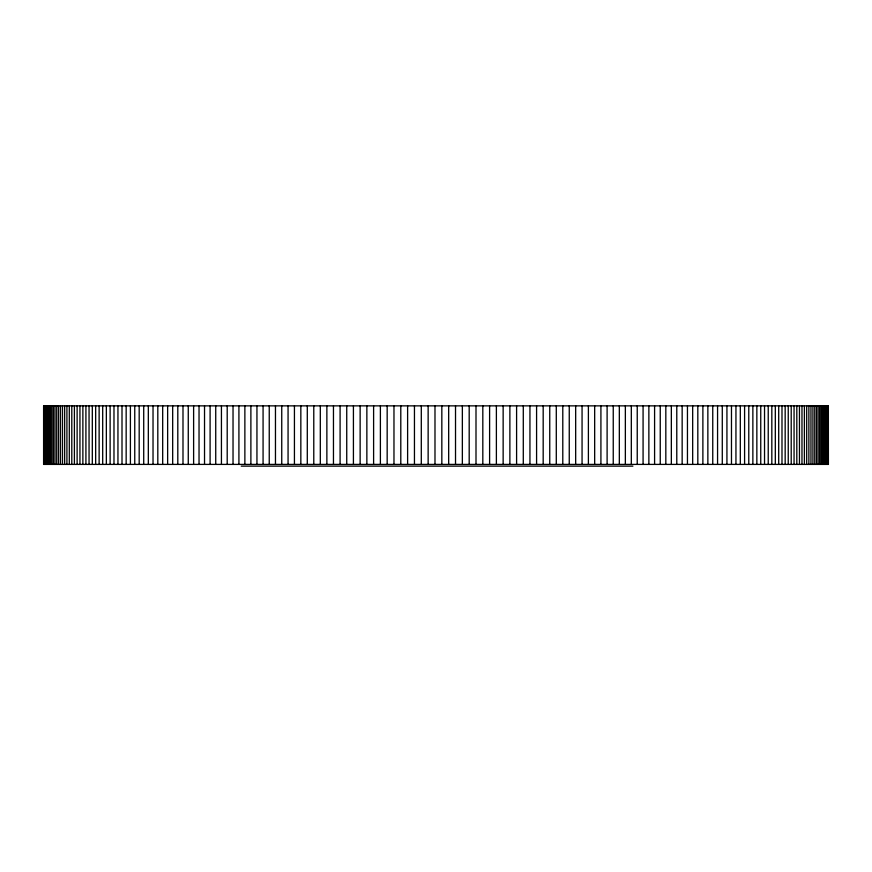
<?xml version="1.0" encoding="UTF-8"?>
<svg xmlns="http://www.w3.org/2000/svg" width="872" height="872" viewBox="0 0 872 872"><rect width="100%" height="100%" fill="white"/><g stroke="black" fill="none" stroke-linecap="round" stroke-linejoin="round"><path stroke-width="1.31" d="M241.228 466.139L632.909 466.139M828.324 405.862L828.193 464.405M828.128 405.862L828.128 464.405M827.811 405.862L827.811 464.405M827.375 405.862L827.375 464.405M826.82 405.862L826.82 464.405M826.144 405.862L826.144 464.405M825.348 405.862L825.348 464.405M824.443 405.862L824.443 464.405M823.408 405.862L823.408 464.405M822.263 405.862L822.263 464.405M820.999 405.862L820.999 464.405M819.615 405.862L819.615 464.405M818.11 405.862L818.11 464.405M816.497 405.862L816.497 464.405M814.764 405.862L814.764 464.405M812.922 405.862L812.922 464.405M810.96 405.862L810.96 464.405M808.878 405.862L808.878 464.405M806.687 405.862L806.687 464.405M804.387 405.862L804.387 464.405M801.978 405.862L801.978 464.405M799.45 405.862L799.45 464.405M796.812 405.862L796.812 464.405M794.065 405.862L794.065 464.405M791.209 405.862L791.209 464.405M788.244 405.862L788.244 464.405M785.171 405.862L785.171 464.405M781.988 405.862L781.988 464.405M778.707 405.862L778.707 464.405M775.317 405.862L775.317 464.405M771.829 405.862L771.829 464.405M768.232 405.862L768.232 464.405M764.537 405.862L764.537 464.405M760.744 405.862L760.744 464.405M756.852 405.862L756.852 464.405M752.863 405.862L752.863 464.405M748.776 405.862L748.776 464.405M744.59 405.862L744.59 464.405M740.317 405.862L740.317 464.405M735.946 405.862L735.946 464.405M731.477 405.862L731.477 464.405M726.932 405.862L726.932 464.405M722.288 405.862L722.288 464.405M717.569 405.862L717.569 464.405M712.751 405.862L712.751 464.405M707.857 405.862L707.857 464.405M702.876 405.862L702.876 464.405M697.818 405.862L697.818 464.405M692.673 405.862L692.673 464.405M687.452 405.862L687.452 464.405M682.155 405.862L682.155 464.405M676.781 405.862L676.781 464.405M671.342 405.862L671.342 464.405M665.827 405.862L665.827 464.405M660.246 405.862L660.246 464.405M654.589 405.862L654.589 464.405M648.866 405.862L648.866 464.405M643.078 405.862L643.078 464.405M637.236 405.862L637.236 464.405M631.317 405.862L631.317 464.405M625.355 405.862L625.355 464.405M619.327 405.862L619.327 464.405M613.245 405.862L613.245 464.405M607.108 405.862L607.108 464.405M600.917 405.862L600.917 464.405M594.671 405.862L594.671 464.405M588.393 405.862L588.393 464.405M582.06 405.862L582.06 464.405M575.673 405.862L575.673 464.405M569.253 405.862L569.253 464.405M562.789 405.862L562.789 464.405M556.292 405.862L556.292 464.405M549.752 405.862L549.752 464.405M543.18 405.862L543.18 464.405M536.585 405.862L536.585 464.405M529.947 405.862L529.947 464.405M523.287 405.862L523.287 464.405M516.595 405.862L516.595 464.405M509.88 405.862L509.88 464.405M503.144 405.862L503.144 464.405M496.386 405.862L496.386 464.405M489.606 405.862L489.606 464.405M482.816 405.862L482.816 464.405M476.003 405.862L476.003 464.405M469.191 405.862L469.191 464.405M462.356 405.862L462.356 464.405M455.522 405.862L455.522 464.405M448.677 405.862L448.677 464.405M441.832 405.862L441.832 464.405M434.986 405.862L434.986 464.405M428.141 405.862L428.141 464.405M421.296 405.862L421.296 464.405M414.451 405.862L414.451 464.405M407.616 405.862L407.616 464.405M400.793 405.862L400.793 464.405M393.97 405.862L393.97 464.405M387.168 405.862L387.168 464.405M380.388 405.862L380.388 464.405M373.608 405.862L373.608 464.405M366.861 405.862L366.861 464.405M360.136 405.862L360.136 464.405M353.422 405.862L353.422 464.405M346.74 405.862L346.74 464.405M340.091 405.862L340.091 464.405M333.464 405.862L333.464 464.405M326.869 405.862L326.869 464.405M320.307 405.862L320.307 464.405M313.778 405.862L313.778 464.405M307.293 405.862L307.293 464.405M300.84 405.862L300.84 464.405M294.431 405.862L294.431 464.405M288.065 405.862L288.065 464.405M281.743 405.862L281.743 464.405M275.465 405.862L275.465 464.405M269.241 405.862L269.241 464.405M263.072 405.862L263.072 464.405M256.946 405.862L256.946 464.405M250.885 405.862L250.885 464.405M244.869 405.862L244.869 464.405M238.917 405.862L238.917 464.405M233.031 405.862L233.031 464.405M227.2 405.862L227.2 464.405M221.434 405.862L221.434 464.405M215.733 405.862L215.733 464.405M210.098 405.862L210.098 464.405M204.528 405.862L204.528 464.405M199.034 405.862L199.034 464.405M193.617 405.862L193.617 464.405M188.265 405.862L188.265 464.405M182.989 405.862L182.989 464.405M177.801 405.862L177.801 464.405M172.678 405.862L172.678 464.405M167.642 405.862L167.642 464.405M162.683 405.862L162.683 464.405M157.81 405.862L157.81 464.405M153.025 405.862L153.025 464.405M148.327 405.862L148.327 464.405M143.716 405.862L143.716 464.405M139.182 405.862L139.182 464.405M134.757 405.862L134.757 464.405M130.408 405.862L130.408 464.405M126.157 405.862L126.157 464.405M122.004 405.862L122.004 464.405M117.949 405.862L117.949 464.405M113.981 405.862L113.981 464.405M110.123 405.862L110.123 464.405M106.351 405.862L106.351 464.405M102.689 405.862L102.689 464.405M99.125 405.862L99.125 464.405M95.669 405.862L95.669 464.405M92.312 405.862L92.312 464.405M89.053 405.862L89.053 464.405M85.914 405.862L85.914 464.405M82.873 405.862L82.873 464.405M79.941 405.862L79.941 464.405M77.118 405.862L77.118 464.405M74.393 405.862L74.393 464.405M71.798 405.862L71.798 464.405M69.302 405.862L69.302 464.405M66.915 405.862L66.915 464.405M64.648 405.862L64.648 464.405M62.49 405.862L62.49 464.405M60.451 405.862L60.451 464.405M58.522 405.862L58.522 464.405M56.713 405.862L56.713 464.405M55.012 405.862L55.012 464.405M53.432 405.862L53.432 464.405M51.96 405.862L51.96 464.405M50.62 405.862L50.62 464.405M49.388 405.862L49.388 464.405M48.276 405.862L48.276 464.405M47.273 405.862L47.273 464.405M46.401 405.862L46.401 464.405M45.638 405.862L45.638 464.405M45.006 405.862L45.006 464.405M44.483 405.862L44.483 464.405M44.08 405.862L44.08 464.405M43.873 405.862L43.807 464.405M828.4 405.862L43.6 405.862L43.6 464.405L828.4 464.405L828.356 405.862"/></g></svg>
